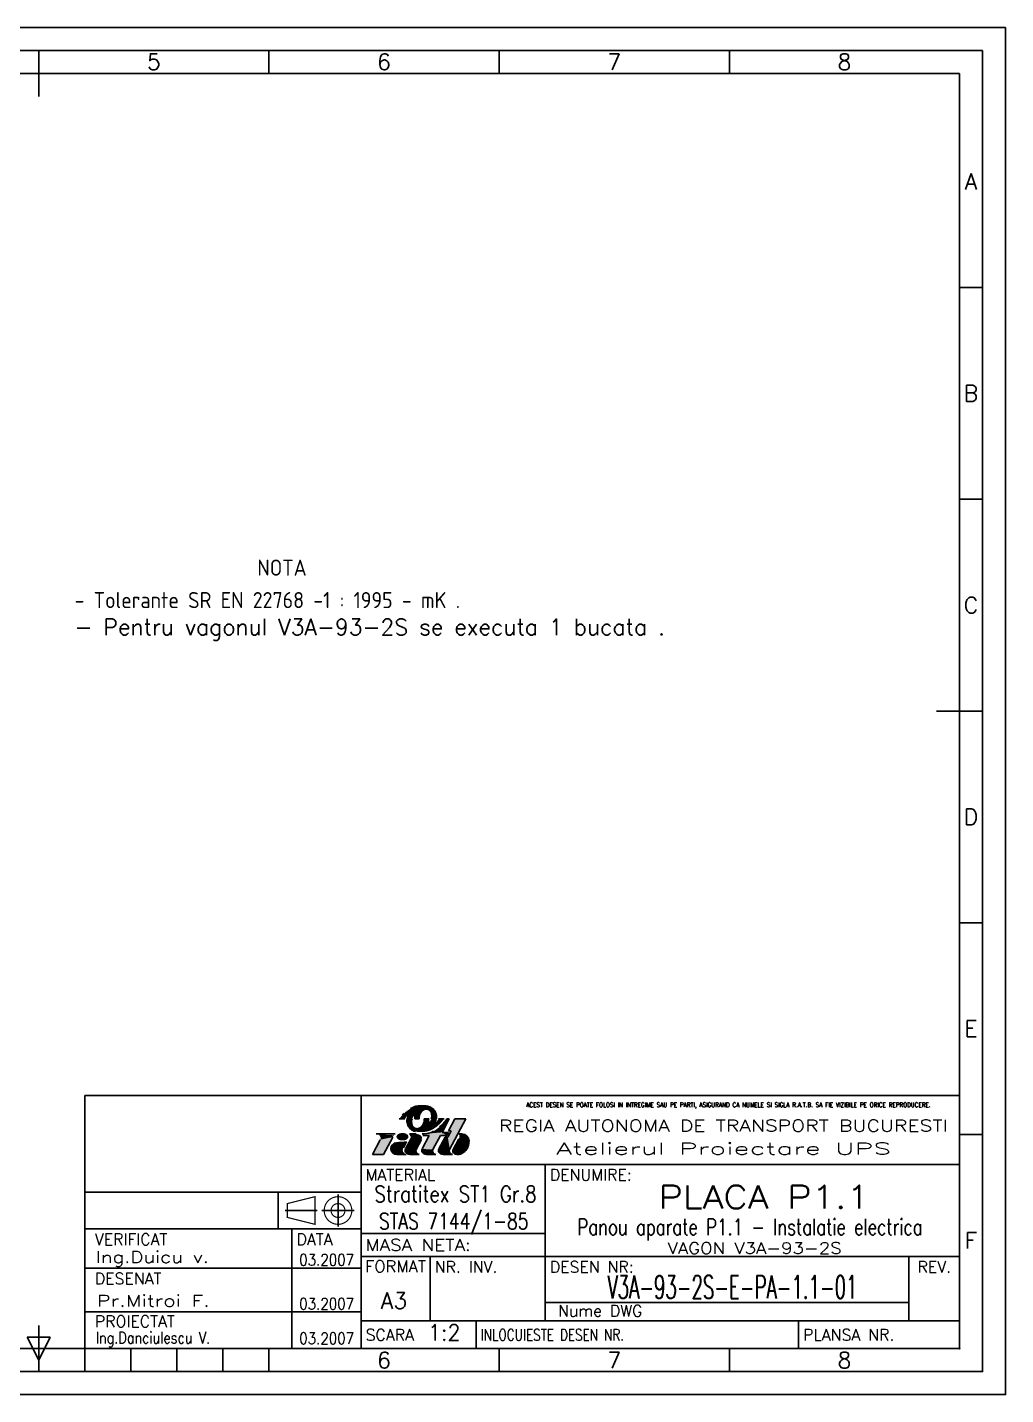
# Model space of a CAD drawing. Header units: millimetres. Extents: x 8 to 848, y 9 to 306.
# Drawn here: x 635.9 to 848.4, y 9.5 to 306.5 of the extents above; entities that cross this region are included whole.
import ezdxf
from ezdxf.enums import TextEntityAlignment as Align

# ---------------------------------------------------------------- set-up
doc = ezdxf.new("R2010")
doc.units = ezdxf.units.MM
doc.linetypes.add('DASHDOT2', pattern=[12.7, 6.35, -3.175, 0, -3.175])
doc.layers.add('COTE', color=1, linetype='DASHDOT2')
doc.layers.add('LIN_SUB', color=7, linetype='Continuous')
doc.styles.add('ISO', font='SIMPLEX.shx')
doc.styles.add('ISOCP', font='SIMPLEX.SHX')
doc.styles.add('ISOCPR', font='isocp.shx')
doc.styles.add('ROMANC', font='romanc')

# ---------------------------------------------------------------- blocks, each defined once
blk = doc.blocks.new('a3')
at = {"color": 70}
for p, q in [((-360, 287), (-360, 292)), ((-310, 287), (-310, 292)), ((-260, 287), (-260, 292)), ((-210, 282), (-210, 292)), ((-160, 287), (-160, 292)), ((-110, 287), (-110, 292)), ((-60, 287), (-60, 292)), ((-410, 240.5), (-415, 240.5)), ((-5, 240.5), (-10, 240.5)), ((-410, 194.5), (-415, 194.5)), ((-5, 194.5), (-10, 194.5)), ((-415, 148.5), (-405, 148.5)), ((-412.5, 148.5), (-407.5, 151)), ((-407.5, 146), (-412.5, 148.5)), ((-407.5, 151), (-407.5, 146)), ((-15, 148.5), (-5, 148.5)), ((-410, 102.5), (-415, 102.5)), ((-5, 102.5), (-10, 102.5)), ((-410, 56.5), (-415, 56.5)), ((-5, 56.5), (-10, 56.5)), ((-210, 10), (-210, 15)), ((-212.5, 12.5), (-207.5, 12.5)), ((-210, 7.5), (-212.5, 12.5)), ((-207.5, 12.5), (-210, 7.5)), ((-360, 5), (-360, 10)), ((-310, 5), (-310, 10)), ((-260, 5), (-260, 10)), ((-250, 5), (-250, 10)), ((-240, 5), (-240, 10)), ((-230, 5), (-230, 10)), ((-220, 5), (-220, 10)), ((-210, 10), (-210, 5)), ((-200, 5), (-200, 10)), ((-190, 5), (-190, 10)), ((-180, 5), (-180, 10)), ((-170, 5), (-170, 10)), ((-160, 5), (-160, 10)), ((-110, 5), (-110, 10)), ((-60, 5), (-60, 10)), ((-260, 5), (-160, 5))]:
    blk.add_line(p, q, dxfattribs=at)
at = {"color": 240}
for points in [[(0, 297), (-420, 297), (-420, 0), (0, 0)], [(-5, 292), (-415, 292), (-415, 5), (-5, 5)]]:
    blk.add_lwpolyline(points, close=True, dxfattribs=at)
at = {"color": 70}
blk.add_lwpolyline([(-10, 287), (-410, 287), (-410, 10), (-10, 10)], close=True, dxfattribs=at)
at = {"color": 50}
for s, style, p in [('1', 'ISOCP', (-385, 289.5)), ('2', 'ISO', (-335, 289.5)), ('3', 'ISO', (-285, 289.5)), ('4', 'ISO', (-235, 289.5)), ('5', 'ISO', (-185, 289.5)), ('6', 'ISO', (-135, 289.5)), ('7', 'ISO', (-85, 289.5)), ('8', 'ISO', (-35, 289.5)), ('A', 'ISO', (-412.5, 263.5)), ('A', 'ISO', (-7.5, 263.5)), ('B', 'ISO', (-412.5, 217.5)), ('B', 'ISO', (-7.5, 217.5)), ('C', 'ISO', (-412.5, 171.5)), ('C', 'ISO', (-7.5, 171.5)), ('D', 'ISO', (-412.5, 125.5)), ('D', 'ISO', (-7.5, 125.5)), ('E', 'ISO', (-412.5, 79.5)), ('E', 'ISO', (-7.5, 79.5)), ('F', 'ISO', (-412.5, 33.5)), ('F', 'ISO', (-7.5, 33.5)), ('1', 'ISOCP', (-385, 7.5)), ('2', 'ISO', (-335, 7.5)), ('3', 'ISO', (-285, 7.5)), ('6', 'ISO', (-135, 7.5)), ('7', 'ISO', (-85, 7.5)), ('8', 'ISO', (-35, 7.5))]:
    blk.add_text(s, height=3.5, dxfattribs=dict(at, style=style)).set_placement(p, align=Align.MIDDLE)
blk = doc.blocks.new('ind3_12')
at = {"color": 70}
for p, q in [((0, 55), (-190, 55)), ((-190, 55), (-190, 0)), ((-130, 55), (-130, 0)), ((-130, 40), (0, 40)), ((-190, 26), (-130, 26))]:
    blk.add_line(p, q, dxfattribs=at)
at = {"color": 40}
for p, q in [((-121.71, 49.9), (-120.46, 49.9)), ((-118.34, 49.9), (-117.36, 49.9)), ((-115.31, 49.9), (-116.29, 49.9)), ((-111.94, 49.9), (-113.19, 49.9)), ((-112.95, 48.16), (-112.68, 48.4)), ((-112.68, 48.4), (-112.61, 48.47)), ((-110.84, 49.9), (-112.41, 46.97)), ((-110.84, 49.9), (-111.36, 49.9)), ((-109.64, 49.9), (-111.01, 47.32)), ((-107.23, 49.9), (-110.77, 43.26)), ((-107.23, 49.9), (-109.64, 49.9)), ((-125.82, 45.38), (-127.54, 42.15)), ((-122.56, 46.63), (-126.68, 46.63)), ((-123.11, 45.94), (-125.13, 42.15)), ((-120.12, 44.91), (-120.81, 43.6)), ((-119.12, 45.67), (-120.36, 43.36)), ((-118.05, 46.63), (-119.46, 46.63)), ((-116.85, 45.42), (-118, 43.26)), ((-115.18, 46.28), (-116.74, 43.36)), ((-116.7, 46.63), (-116.29, 46.65)), ((-116.6, 46.28), (-115.18, 46.28)), ((-116.29, 46.65), (-115.69, 46.73)), ((-115.69, 46.73), (-115.27, 46.82)), ((-115.27, 46.82), (-114.78, 46.97)), ((-114.78, 46.97), (-114.27, 47.24)), ((-112.77, 46.28), (-114.38, 43.26)), ((-111.75, 45.93), (-113.13, 43.36)), ((-112.77, 46.28), (-111.36, 46.28)), ((-112.41, 46.97), (-110.99, 46.97)), ((-111.75, 45.93), (-111.15, 45.93)), ((-110.99, 46.97), (-111.36, 46.28)), ((-110.41, 47.32), (-111.15, 45.93)), ((-111.01, 47.32), (-110.41, 47.32)), ((-108.74, 45.59), (-109.99, 43.26)), ((-108.78, 46.63), (-108.09, 46.63)), ((-125.13, 42.15), (-127.54, 42.15)), ((-120.23, 42.15), (-122.21, 42.15)), ((-117.39, 42.15), (-119.15, 42.15)), ((-117.39, 42.15), (-117.72, 42.33)), ((-113.77, 42.15), (-115.53, 42.15)), ((-113.77, 42.15), (-114.1, 42.33)), ((-110.16, 42.15), (-111.92, 42.15)), ((-110.16, 42.15), (-110.49, 42.33))]:
    blk.add_line(p, q, dxfattribs=at)
at = {"color": 240}
for p, q in [((-90, 40), (-90, 6)), ((-130, 34), (-190, 34)), ((-148, 34), (-148, 26)), ((-135, 33.5), (-135, 26.5)), ((-146.5, 30), (-139.5, 30)), ((-138.5, 30), (-131.5, 30)), ((-145, 26), (-145, 0)), ((-130, 25), (-90, 25)), ((-130, 20), (0, 20)), ((-115, 20), (-115, 6)), ((-11, 20), (-11, 6)), ((-190, 17.5), (-130, 17.5)), ((-90, 10), (-11, 10)), ((-190, 8), (-130, 8)), ((-130, 6), (0, 6)), ((-105, 6), (-105, 0)), ((-35, 6), (-35, 0))]:
    blk.add_line(p, q, dxfattribs=at)
at = {"color": 40}
for points in [[(-114.74, 49.9, 0.04888), (-114.64, 50.37, 0.067418), (-114.64, 50.71, 0.012512), (-114.71, 51.12, 0.046313), (-114.74, 51.23, 0.02866), (-114.83, 51.43, 0.04799), (-114.9, 51.53, 0.027533), (-115.01, 51.65, 0.02878), (-115.12, 51.74, 0.020408), (-115.27, 51.85, 0.028785), (-115.38, 51.91, 0.02307), (-115.48, 51.96, 0.025276), (-115.58, 51.99, 0.029587), (-115.69, 52.01, 0.0261), (-115.8, 52.02, 0.034106), (-115.93, 52.02, 0.03305), (-116.05, 52, 0.031407), (-116.17, 51.97, 0.027201), (-116.3, 51.91, 0.027571), (-116.45, 51.82, 0.032433), (-116.58, 51.73, 0.017982), (-116.7, 51.62, 0.025528), (-116.79, 51.53, 0.009898), (-116.89, 51.41, 0.014131), (-116.96, 51.31, 0.005952), (-117.02, 51.22, 0.007874), (-117.06, 51.15, 0.013516), (-117.13, 51.03, 0.012262), (-117.2, 50.9, 0.010996), (-117.25, 50.78, 0.020912), (-117.28, 50.71, 0.006638), (-117.28, 50.69, 0.003922), (-117.3, 50.64, 0.014081), (-117.33, 50.52, 0.011261), (-117.36, 50.37, 0.018498), (-117.36, 50.34, 0.00311), (-117.38, 50.18, 0.039527), (-117.38, 50.07, 0.0256), (-117.36, 49.9)], [(-113.68, 49.9, 0.047001), (-113.61, 50.39, 0.072657), (-113.64, 50.71, 0.024176), (-113.81, 51.3, 0.05712), (-113.92, 51.53, 0.02409), (-114.05, 51.71, 0.014395), (-114.28, 51.99, 0.046768), (-114.45, 52.15, 0.031027), (-114.74, 52.35)], [(-119.97, 49.9, 0.047001), (-120.05, 49.4, 0.072657), (-120.01, 49.08, 0.024176), (-119.84, 48.49, 0.05712), (-119.73, 48.26, 0.02409), (-119.6, 48.09, 0.014395), (-119.38, 47.81, 0.046768), (-119.2, 47.65, 0.031027), (-118.91, 47.44)], [(-118.91, 49.9, 0.04888), (-119.02, 49.43, 0.067418), (-119.01, 49.08, 0.012512), (-118.94, 48.67, 0.046313), (-118.91, 48.56, 0.02866), (-118.82, 48.37, 0.04799), (-118.75, 48.26, 0.027533), (-118.64, 48.15, 0.02878), (-118.53, 48.05, 0.020408), (-118.39, 47.95, 0.028785), (-118.28, 47.88, 0.02307), (-118.17, 47.84, 0.025276), (-118.07, 47.8, 0.029587), (-117.97, 47.78, 0.0261), (-117.85, 47.77, 0.034106), (-117.73, 47.77, 0.03305), (-117.6, 47.79, 0.031407), (-117.48, 47.83, 0.027201), (-117.36, 47.88, 0.027571), (-117.2, 47.97, 0.032433), (-117.07, 48.06, 0.017982), (-116.95, 48.18, 0.025528), (-116.87, 48.26, 0.009898), (-116.76, 48.39, 0.014131), (-116.7, 48.48, 0.005952), (-116.63, 48.57, 0.007874), (-116.59, 48.64, 0.013516), (-116.52, 48.76, 0.012262), (-116.45, 48.9, 0.010996), (-116.4, 49.02, 0.020912), (-116.38, 49.08, 0.006638), (-116.37, 49.11, 0.003922), (-116.35, 49.16, 0.014081), (-116.32, 49.28, 0.011261), (-116.29, 49.42, 0.018498), (-116.29, 49.45, 0.00311), (-116.27, 49.61, 0.039527), (-116.27, 49.73, 0.0256), (-116.29, 49.9)]]:
    blk.add_lwpolyline(points, format="xyb", dxfattribs=at)
at = {"color": 40, "flags": 128}
blk.add_lwpolyline([(-108.71, 42.18, 0.07519), (-108.1, 42.37, 0.103495), (-107.27, 43.01, 0.091904), (-106.74, 43.94, 0.085107), (-106.54, 45.08, 0.085107)], format="xyb", dxfattribs=at)
at = {"color": 240}
for points in [[(-146, 31.5, 0.25, 0.25, 0), (-140, 33, 0.25, 0.25, 0), (-140, 27, 0.25, 0.25, 0), (-146, 28.5, 0.25, 0.25, 0)], [(-135, 31.5, 0.25, 0.25, 1), (-135, 28.5, 0.25, 0.25, 1)]]:
    blk.add_lwpolyline(points, format="xyseb", close=True, dxfattribs=at)
blk.add_lwpolyline([(-135, 33, 0.25, 0.25, 1), (-135, 27, 0.25, 0.25, 1), (-135, 33, 0.25, 0.25, 1)], format="xyseb", dxfattribs=at)
at = {"color": 40}
for centre, radius, start, end in [((-96.55, 26.7), 34.29, 134.6817, 135.4865), ((-117.71, 49.53), 2.3, 144.0002, 170.76), ((-117.8, 49.83), 2.74, 113.911, 122.24), ((-115.81, 45.34), 7.65, 108.9325, 113.911), ((-115.07, 49.86), 3.27, 161.7905, 179.2848), ((-117.59, 50.52), 2.17, 96.8211, 108.9325), ((-116.41, 40.67), 12.1, 91.6964, 96.8211), ((-116.61, 47.25), 5.51, 78.6042, 91.6964), ((-116, 50.28), 2.42, 58.8019, 78.6042), ((-118.58, 49.94), 3.27, 341.7905, 359.2848), ((-115.94, 50.27), 2.3, 324.0002, 350.76), ((-145.94, 81.79), 47.13, 315, 315.973), ((-113.12, 49.86), 0.893, 316.8981, 318.6566), ((-115.09, 51.98), 4.23, 315.973, 321.3402), ((-122.28, 57.73), 13.43, 321.3402, 324.353), ((-122.21, 43.44), 1.29, 94.5979, 270), ((-177.94, 750.15), 707.62, 274.50891, 274.68697), ((-119.73, 46), 0.689, 331.9275, 66.4849), ((-117.66, 49.52), 2.42, 238.8019, 258.6042), ((-108.09, 45.08), 1.55, 0, 90), ((-120.23, 42.84), 0.689, 201.8729, 270), ((-119.75, 43.03), 0.689, 151.9275, 234.4615), ((-119.15, 43.87), 1.72, 234.4615, 270), ((-117.39, 42.94), 0.689, 151.9275, 241.9275), ((-116.14, 43.03), 0.689, 151.9275, 234.4615), ((-115.53, 43.87), 1.72, 234.4615, 270), ((-113.78, 42.94), 0.689, 151.9275, 241.9275), ((-112.52, 43.03), 0.689, 151.9275, 234.4615), ((-111.92, 43.87), 1.72, 234.4615, 270), ((-110.16, 42.94), 0.689, 151.9275, 241.9275), ((-109.38, 42.94), 0.689, 151.9275, 242.7821), ((-108.99, 43.7), 1.55, 242.7821, 280.2311)]:
    blk.add_arc(centre, radius, start, end, dxfattribs=at)
blk.add_point((0, 0))
for points in [[(-121.71, 49.9), (-120.46, 49.9), (-121.21, 50.52), (-120.18, 50.33)], [(-121.21, 50.52), (-120.18, 50.33), (-120.72, 51.03), (-119.93, 50.59)], [(-120.72, 51.03), (-119.93, 50.59), (-120.22, 51.49), (-119.57, 50.88)], [(-120.22, 51.49), (-119.57, 50.88), (-119.6, 51.93), (-118.18, 50.88)], [(-119.57, 50.88), (-118.18, 50.88), (-119.84, 50.38), (-118.6, 50.45)], [(-119.6, 51.93), (-118.18, 50.88), (-118.87, 52.35), (-118.18, 50.88)], [(-118.87, 52.35), (-118.18, 50.88), (-118.21, 52.6), (-118.18, 50.88)], [(-117.31, 50.61), (-118.27, 50.54), (-117.37, 50.27), (-118.32, 50.22)], [(-117.09, 51.1), (-118.18, 50.88), (-117.31, 50.61), (-118.27, 50.54)], [(-118.21, 52.6), (-118.18, 50.88), (-117.81, 52.68), (-118.18, 50.88)], [(-116.87, 52.76), (-118.18, 50.88), (-116.31, 52.75), (-118.18, 50.88)], [(-117.81, 52.68), (-118.18, 50.88), (-116.87, 52.76), (-118.18, 50.88)], [(-116.08, 51.99), (-116.31, 52.75), (-116.62, 51.7), (-118.18, 50.88)], [(-116.62, 51.7), (-118.18, 50.88), (-117.09, 51.1), (-118.18, 50.88)], [(-115.84, 51.99), (-116.08, 51.99), (-116.32, 51.86)], [(-116.31, 52.75), (-115.41, 52.63), (-115.84, 52.71)], [(-115.54, 51.98), (-115.41, 52.63), (-116.08, 51.99), (-116.31, 52.75)], [(-115.84, 51.99), (-115.54, 51.98), (-115.91, 51.97), (-115.51, 51.96)], [(-115.73, 51.96), (-115.33, 51.85), (-115.51, 51.96)], [(-115.09, 51.72), (-114.87, 52.42), (-115.54, 51.98), (-115.41, 52.63)], [(-115.41, 52.63), (-114.87, 52.42), (-115.11, 52.53)], [(-114.87, 51.48), (-114.18, 51.87), (-115.09, 51.72), (-114.87, 52.42)], [(-114.87, 52.42), (-114.18, 51.87), (-114.48, 52.17)], [(-114.68, 50.99), (-113.86, 51.41), (-114.87, 51.48), (-114.18, 51.87)], [(-114.63, 50.55), (-113.67, 50.85), (-114.68, 50.99), (-113.86, 51.41)], [(-114.65, 50.25), (-113.62, 50.26), (-114.63, 50.55), (-113.67, 50.85)], [(-113.67, 50.85), (-113.62, 50.26), (-113.61, 50.56)], [(-119.97, 49.9), (-118.91, 49.9), (-120.05, 49.4), (-119, 49.53)], [(-120.05, 49.4), (-119, 49.53), (-119.94, 48.79), (-119, 49.02)], [(-120.05, 49.4), (-119.94, 48.79), (-120.04, 49.24)], [(-120.04, 49.24), (-119.94, 48.79), (-120.03, 49.13)], [(-119.84, 50.38), (-118.6, 50.45), (-119.97, 49.9), (-118.91, 49.9)], [(-119.94, 48.79), (-119, 49.02), (-119.72, 48.25), (-118.92, 48.6)], [(-119.72, 48.25), (-118.92, 48.6), (-119.33, 47.76), (-118.75, 48.27)], [(-119.33, 47.76), (-118.75, 48.27), (-118.77, 47.37), (-118.43, 47.98)], [(-118.77, 47.37), (-118.43, 47.98), (-118.32, 47.19), (-118.12, 47.82)], [(-117.37, 50.27), (-118.32, 50.22), (-117.36, 49.9), (-118.34, 49.9)], [(-118.32, 47.19), (-118.12, 47.82), (-117.71, 47.07), (-117.72, 47.77)], [(-117.71, 47.07), (-117.72, 47.77), (-117.14, 47.03), (-117.33, 47.9)], [(-117.14, 47.03), (-117.33, 47.9), (-116.45, 47.06), (-117.04, 48.09)], [(-116.45, 47.06), (-117.04, 48.09), (-115.94, 47.1), (-116.74, 48.42)], [(-116.7, 48.48), (-115.12, 47.31), (-116.74, 48.42)], [(-116.7, 48.48), (-116.7, 48.48), (-116.74, 48.42)], [(-115.94, 47.1), (-116.74, 48.42), (-115.12, 47.31), (-116.74, 48.42)], [(-116.45, 48.9), (-115.12, 47.31), (-116.7, 48.48)], [(-116.4, 49.03), (-115.48, 48.92), (-116.45, 48.9), (-115.12, 47.31)], [(-116.29, 49.44), (-115.35, 49.44), (-116.4, 49.03), (-115.48, 48.92)], [(-116.29, 49.9), (-115.31, 49.9), (-116.29, 49.44), (-115.35, 49.44)], [(-115.48, 48.92), (-114.09, 48.92), (-115.01, 49.4), (-113.85, 49.33)], [(-115.48, 48.92), (-114.59, 48.13), (-115.12, 47.31)], [(-115.48, 48.92), (-114.09, 48.92), (-114.18, 47.78), (-115.12, 47.31)], [(-115.01, 49.4), (-113.85, 49.33), (-114.75, 49.87), (-113.72, 49.72)], [(-114.75, 49.87), (-113.72, 49.72), (-114.65, 50.25), (-113.62, 50.26)], [(-114.09, 48.92), (-114.18, 47.78), (-114.59, 48.13)], [(-114.09, 48.92), (-113.61, 48.17), (-114.18, 47.78)], [(-113.69, 49.23), (-112.95, 48.75), (-114.09, 48.92), (-113.61, 48.17)], [(-113.49, 47.75), (-113.9, 47.46), (-112.41, 46.97)], [(-113.4, 49.55), (-112.44, 49.28), (-113.69, 49.23), (-112.95, 48.75)], [(-113.03, 48.1), (-112.41, 46.97), (-113.49, 47.75), (-112.41, 46.97)], [(-113.19, 49.9), (-111.94, 49.9), (-113.4, 49.55), (-112.44, 49.28)], [(-112.65, 48.42), (-112.41, 46.97), (-113.03, 48.1), (-112.41, 46.97)], [(-112.22, 48.86), (-112.41, 46.97), (-112.65, 48.42), (-112.41, 46.97)], [(-111.36, 49.9), (-110.84, 49.9), (-111.76, 49.37), (-112.41, 46.97)], [(-111.76, 49.37), (-112.41, 46.97), (-112.22, 48.86), (-112.41, 46.97)], [(-110.41, 47.32), (-107.23, 49.9), (-111.15, 45.93), (-110.73, 43.34)], [(-109.64, 49.9), (-107.23, 49.9), (-111.01, 47.32), (-110.41, 47.32)], [(-125.82, 45.38), (-123.11, 45.94), (-127.54, 42.15), (-125.13, 42.15)], [(-126.68, 46.63), (-122.56, 46.63), (-126.26, 46.53), (-122.84, 46.34)], [(-126.26, 46.53), (-122.84, 46.34), (-125.96, 46.29), (-123.05, 46.05)], [(-123.05, 46.05), (-125.96, 46.29), (-123.11, 45.94), (-125.77, 45.87)], [(-125.76, 45.63), (-123.11, 45.94), (-125.82, 45.38)], [(-125.77, 45.87), (-123.11, 45.94), (-125.76, 45.63), (-123.11, 45.94)], [(-122.31, 44.73), (-120.12, 44.91), (-123.17, 44.3), (-120.81, 43.6)], [(-122.31, 44.73), (-123.17, 44.3), (-122.7, 44.64), (-123.04, 44.43)], [(-122.28, 46.18), (-122.28, 45.84), (-122.31, 46.03)], [(-122.2, 46.34), (-122.22, 45.73), (-122.28, 46.18), (-122.28, 45.84)], [(-122.07, 46.5), (-122.04, 45.53), (-122.2, 46.34), (-122.22, 45.73)], [(-121.94, 46.59), (-121.9, 45.43), (-122.07, 46.5), (-122.04, 45.53)], [(-121.78, 46.68), (-121.71, 45.34), (-121.94, 46.59), (-121.9, 45.43)], [(-121.62, 46.75), (-121.56, 45.28), (-121.78, 46.68), (-121.71, 45.34)], [(-121.46, 46.79), (-121.43, 45.25), (-121.62, 46.75), (-121.56, 45.28)], [(-121.33, 46.82), (-121.31, 45.23), (-121.46, 46.79), (-121.43, 45.25)], [(-121.21, 46.83), (-121.2, 45.22), (-121.33, 46.82), (-121.31, 45.23)], [(-121.21, 46.83), (-121.1, 46.84), (-121.09, 45.21)], [(-121.09, 45.21), (-120.9, 45.21), (-121.21, 46.83), (-121.2, 45.22)], [(-121.1, 46.84), (-120.91, 46.84), (-121.09, 45.21), (-120.9, 45.21)], [(-120.9, 45.21), (-120.91, 46.84), (-120.81, 45.22), (-120.81, 46.83)], [(-120.81, 45.22), (-120.81, 46.83), (-120.68, 45.23), (-120.69, 46.82)], [(-120.68, 45.23), (-120.69, 46.82), (-120.56, 45.25), (-120.55, 46.79)], [(-120.56, 45.25), (-120.55, 46.79), (-120.42, 45.29), (-120.43, 46.76)], [(-120.42, 45.29), (-120.43, 46.76), (-120.27, 45.34), (-120.27, 46.7)], [(-120.36, 43.36), (-116.85, 45.42), (-120.42, 42.88), (-118, 43.26)], [(-119.12, 45.67), (-116.78, 45.9), (-120.36, 43.36), (-116.85, 45.42)], [(-120.27, 45.34), (-120.27, 46.7), (-120.14, 45.41), (-120.13, 46.63)], [(-120.14, 45.41), (-120.13, 46.63), (-119.97, 45.52), (-119.99, 46.54)], [(-119.97, 45.52), (-119.99, 46.54), (-119.84, 45.65), (-119.88, 46.44)], [(-119.84, 45.65), (-119.88, 46.44), (-119.74, 45.8), (-119.77, 46.3)], [(-119.74, 45.8), (-119.77, 46.3), (-119.71, 45.9), (-119.72, 46.2)], [(-119.72, 46.2), (-119.71, 45.9), (-119.7, 46.13), (-119.69, 46.02)], [(-119.46, 46.63), (-118.05, 46.63), (-119.08, 46.21), (-117.05, 46.31)], [(-119.25, 46.4), (-119.09, 46.04), (-119.08, 46.21)], [(-119.08, 46.21), (-117.05, 46.31), (-119.12, 45.67), (-116.78, 45.9)], [(-118.05, 46.63), (-117.05, 46.31), (-117.7, 46.59), (-117.41, 46.5)], [(-117.05, 46.31), (-116.78, 45.9), (-116.88, 46.12)], [(-116.78, 45.9), (-116.85, 45.42), (-116.77, 45.67)], [(-115.18, 46.28), (-112.77, 46.28), (-116.74, 43.36), (-114.38, 43.26)], [(-116.22, 46.66), (-116.7, 46.63), (-116.6, 46.28)], [(-116.6, 46.28), (-111.36, 46.28), (-116.22, 46.66), (-112.41, 46.97)], [(-116.22, 46.66), (-115.25, 46.82), (-115, 46.76)], [(-115.25, 46.82), (-114.79, 46.97), (-115, 46.76)], [(-115, 46.76), (-115, 46.76), (-114.79, 46.97), (-114.45, 46.8)], [(-114.35, 47.19), (-112.41, 46.97), (-114.79, 46.97), (-114.45, 46.8)], [(-113.9, 47.46), (-112.41, 46.97), (-114.35, 47.19), (-112.41, 46.97)], [(-111.75, 45.93), (-111.15, 45.93), (-113.13, 43.36), (-110.77, 43.26)], [(-112.41, 46.97), (-110.99, 46.97), (-111.36, 46.28)], [(-111.15, 45.93), (-110.77, 43.26), (-110.73, 43.34)], [(-109.99, 43.26), (-108.74, 45.59), (-106.74, 43.94)], [(-108.78, 46.63), (-108.43, 46.63), (-108.69, 46.43), (-108.49, 46.44)], [(-108.74, 45.59), (-108.09, 46.63), (-108.66, 45.8)], [(-108.74, 45.59), (-106.98, 46.16), (-108.09, 46.63)], [(-108.74, 45.59), (-106.54, 45.08), (-106.98, 46.16)], [(-108.74, 45.59), (-106.74, 43.94), (-106.54, 45.08)], [(-108.69, 46.43), (-108.49, 46.44), (-108.64, 46.23), (-108.56, 46.21)], [(-108.43, 46.63), (-108.63, 46.02), (-108.09, 46.63), (-108.66, 45.8)], [(-108.66, 45.8), (-108.66, 45.8), (-108.43, 46.63), (-108.63, 46.02)], [(-108.64, 46.23), (-108.56, 46.21), (-108.63, 46.02)], [(-108.09, 46.63), (-106.98, 46.16), (-107.61, 46.55), (-107.23, 46.37)], [(-106.98, 46.16), (-106.54, 45.08), (-106.83, 45.98), (-106.62, 45.57)], [(-106.54, 45.08), (-106.74, 43.94), (-106.59, 44.51)], [(-123.17, 44.3), (-120.81, 43.6), (-123.49, 43.38), (-120.95, 43.16)], [(-123.17, 44.3), (-123.49, 43.38), (-123.29, 44.14), (-123.45, 43.79)], [(-123.49, 43.38), (-120.95, 43.16), (-123.49, 43.38), (-120.87, 42.58)], [(-123.49, 43.38), (-123.1, 42.51), (-123.42, 43), (-123.25, 42.69)], [(-123.49, 43.38), (-120.87, 42.58), (-123.1, 42.51), (-120.62, 42.27)], [(-123.1, 42.51), (-122.21, 42.15), (-122.93, 42.37), (-122.61, 42.22)], [(-123.1, 42.51), (-120.62, 42.27), (-122.21, 42.15), (-120.23, 42.15)], [(-120.42, 42.88), (-120.36, 43.36), (-120.43, 43.1)], [(-120.42, 42.88), (-118, 43.26), (-120.15, 42.47), (-118.06, 42.75)], [(-120.15, 42.47), (-120.42, 42.88), (-120.32, 42.64)], [(-120.15, 42.47), (-118.06, 42.75), (-119.15, 42.15), (-117.72, 42.33)], [(-119.15, 42.15), (-120.15, 42.47), (-119.72, 42.25)], [(-119.15, 42.15), (-117.72, 42.33), (-117.39, 42.15)], [(-118.02, 43.03), (-117.9, 42.55), (-118.06, 42.75)], [(-116.74, 43.36), (-116.81, 42.88), (-116.82, 43.14)], [(-116.74, 43.36), (-114.38, 43.26), (-116.81, 42.88), (-114.44, 42.75)], [(-116.52, 42.46), (-116.81, 42.88), (-116.71, 42.66)], [(-116.81, 42.88), (-114.44, 42.75), (-116.52, 42.46), (-114.12, 42.34)], [(-115.53, 42.15), (-116.54, 42.47), (-116.1, 42.25)], [(-116.52, 42.46), (-114.12, 42.34), (-115.53, 42.15), (-113.77, 42.15)], [(-114.42, 42.94), (-114.29, 42.55), (-114.44, 42.75)], [(-114.36, 43.31), (-114.4, 43.15), (-114.38, 43.26)], [(-113.13, 43.36), (-113.19, 42.89), (-113.2, 43.13)], [(-113.13, 43.36), (-110.77, 43.26), (-113.19, 42.89)], [(-113.19, 42.89), (-110.77, 43.26), (-110.82, 42.72)], [(-112.92, 42.47), (-113.19, 42.89), (-113.1, 42.66)], [(-113.19, 42.89), (-110.82, 42.72), (-112.92, 42.47)], [(-112.92, 42.47), (-110.82, 42.72), (-111.92, 42.15)], [(-111.92, 42.15), (-112.92, 42.47), (-112.49, 42.25)], [(-110.82, 42.72), (-111.92, 42.15), (-110.49, 42.33)], [(-110.49, 42.33), (-110.16, 42.15), (-111.92, 42.15)], [(-110.8, 42.98), (-110.66, 42.53), (-110.82, 42.72)], [(-110.73, 43.34), (-110.78, 43.14), (-110.77, 43.26)], [(-109.99, 43.26), (-110.04, 42.73), (-110.07, 42.99)], [(-110.04, 42.73), (-109.99, 43.26), (-109.7, 42.32)], [(-109.7, 42.32), (-110.04, 42.73), (-109.91, 42.5)], [(-109.99, 43.26), (-107.27, 43.01), (-106.74, 43.94)], [(-109.99, 43.26), (-108.1, 42.37), (-107.27, 43.01)], [(-109.99, 43.26), (-108.71, 42.18), (-108.1, 42.37)], [(-109.99, 43.26), (-109.7, 42.32), (-108.71, 42.18)], [(-108.71, 42.18), (-109.7, 42.32), (-109.23, 42.17)], [(-109.7, 42.32), (-109.7, 42.32), (-108.71, 42.18)], [(-107.27, 43.01), (-108.1, 42.37), (-107.66, 42.64)], [(-106.74, 43.94), (-107.27, 43.01), (-106.96, 43.45)]]:
    blk.add_solid(points, dxfattribs=at)
at = {"color": 40, "style": 'ISO', "width": 0.77078}
blk.add_text('ACEST DESEN SE POATE FOLOSI IN INTREGIME SAU PE PARTI, ASIGURAND CA NUMELE SI SIGLA R.A.T.B. SA FIE VIZIBILE PE ORICE REPRODUCERE.', height=1, dxfattribs=at).set_placement((-94.13, 52.45), (-6.3, 52.45), align=Align.FIT)
at = {"color": 240}
for s, style, width, p, p2 in [('REGIA AUTONOMA DE TRANSPORT BUCURESTI', 'ROMANC', 1.063101, (-100.04, 47.17), (-2.58, 47.17)), ('Atelierul Proiectare UPS', 'ROMANC', 1.425107, (-87.65, 42.18), (-14.86, 42.18)), ('MASA NETA:', 'ISO', 1.009422, (-129, 21.25), (-106.17, 21.25)), ('FORMAT', 'ISO', 0.917397, (-129.11, 16.61), (-115.89, 16.61)), ('INLOCUIESTE DESEN NR.', 'ISO', 0.687691, (-104, 1.75), (-72.89, 1.75))]:
    blk.add_text(s, height=2.5, dxfattribs=dict(at, style=style, width=width)).set_placement(p, p2, align=Align.FIT)
at = {"color": 240, "style": 'ISO'}
for s, p in [('MATERIAL', (-129, 36.5)), ('DENUMIRE:', (-89, 36.5)), ('VERIFICAT', (-187.81, 22.5)), ('DATA', (-144, 22.5)), ('NR. INV.', (-114, 16.5)), ('DESEN NR:', (-89, 16.5)), ('DESENAT', (-187.81, 13.97)), ('PROIECTAT', (-187.81, 4.66)), ('SCARA', (-129, 1.75)), ('PLANSA NR.', (-34, 1.75))]:
    blk.add_text(s, height=2.5, dxfattribs=at).set_placement(p)
blk.add_text('REV.', height=2.5, dxfattribs=at).set_placement((-5.5, 17.75), align=Align.MIDDLE)
at = {"color": 50, "style": 'ISO'}
for tag, height, width, p, p2 in [('MATERIAL', 3.5, 1.837708, (-127.1, 31.84), (-91.87, 31.84)), ('STAS_MATERIAL', 3.5, 2.784754, (-126.09, 25.95), (-91.75, 25.95)), ('ANSAMBLU', 3.5, 2.48631, (-83.01, 24.67), (-8.01, 24.67)), ('VERIFICAT', 2.5, 0.86708, (-187.61, 18.63), (-163.04, 18.63)), ('DESENAT', 2.5, 1.026691, (-187.39, 9.14), (-162.83, 9.14)), ('PROIECTAT', 2.5, 1.037581, (-187.61, 1.12), (-162.78, 1.12)), ('SCARA', 3.5, 1.565143, (-115.5, 1.75), (-106.11, 1.75))]:
    blk.add_attdef(tag, text='', height=height, dxfattribs=dict(at, width=width)).set_placement(p, p2, align=Align.FIT)
at = {"color": 70, "style": 'ISO'}
for tag, width, p, p2 in [('DENUMIRE_DESEN', 1.844561, (-87.29, 30.44), (-3.41, 30.44)), ('NUMAR_DESEN', 1.112195, (-76.49, 10.87), (-22.2, 10.87))]:
    blk.add_attdef(tag, text='', height=5, dxfattribs=dict(at, width=width)).set_placement(p, p2, align=Align.FIT)
at = {"color": 240, "style": 'ISO'}
for tag, width, p, p2 in [('MASA', 3.701178, (-105.03, 21.25), (-90.49, 21.25)), ('SUBANSAMBLU', 3.628523, (-76.35, 20.58), (-13.71, 20.58)), ('DATA', 0.588678, (-143.42, 18.04), (-131.51, 18.04)), ('DATA', 0.588678, (-143.42, 8.49), (-131.51, 8.49)), ('DATA', 0.588678, (-143.42, 0.97), (-131.51, 0.97)), ('PLANSA', 1.983142, (-10.91, 1.75), (-0.76, 1.75))]:
    blk.add_attdef(tag, text='', height=2.5, dxfattribs=dict(at, width=width)).set_placement(p, p2, align=Align.FIT)
at = {"color": 50, "style": 'ISO'}
blk.add_attdef('FORMAT', text='', height=3.5, dxfattribs=at).set_placement((-122.83, 8.67), align=Align.CENTER)
at = {"color": 240, "style": 'ISO'}
blk.add_attdef('NUME_DWG', (-87.2, 6.95), '', height=2.5, dxfattribs=at)

msp = doc.modelspace()

# ---------------------------------------------------------------- block references
msp.add_blockref('a3', (848.4177, 9.4741))
at = {"color": 1}
ref = msp.add_blockref('ind3_12', (838.4177, 19.4741), dxfattribs=at)
ref.add_attrib('DENUMIRE_DESEN', '     PLACA P1.1    ', dxfattribs={"color": 70, "height": 5, "style": 'ISO', "width": 0.989638}).set_placement((751.1264, 49.9122), (835.01, 49.9122), align=Align.FIT)
ref.add_attrib('ANSAMBLU', 'Panou aparate P1.1 - Instalatie electrica', dxfattribs={"color": 50, "height": 3.5, "style": 'ISO', "width": 0.668681}).set_placement((755.4078, 44.1489), (830.4115, 44.1489), align=Align.FIT)
ref.add_attrib('SUBANSAMBLU', '      VAGON V3A-93-2S      ', dxfattribs={"color": 240, "height": 2.5, "style": 'ISO', "width": 0.960102}).set_placement((762.0678, 40.0539), (824.703, 40.0539), align=Align.FIT)
ref.add_attrib('NUMAR_DESEN', 'V3A-93-2S-E-PA-1.1-01', dxfattribs={"color": 70, "height": 5, "style": 'ISO', "width": 0.533958}).set_placement((761.9326, 30.3473), (816.2183, 30.3473), align=Align.FIT)
ref.add_attrib('NUME_DWG', 'Nume DWG', (751.2206, 26.4239), dxfattribs={"color": 240, "height": 2.5, "style": 'ISO'})
ref.add_attrib('FORMAT', 'A3', dxfattribs={"color": 50, "height": 3.5, "style": 'ISO'}).set_placement((715.5836, 28.1434), align=Align.CENTER)
ref.add_attrib('SCARA', '1:2 ', dxfattribs={"color": 50, "height": 3.5, "style": 'ISO', "width": 0.804931}).set_placement((722.9196, 21.2241), (732.3105, 21.2241), align=Align.FIT)
ref.add_attrib('MATERIAL', 'Stratitex ST1 Gr.8', dxfattribs={"color": 50, "height": 3.5, "style": 'ISO', "width": 0.736364}).set_placement((711.3217, 51.3105), (746.5444, 51.3105), align=Align.FIT)
ref.add_attrib('STAS_MATERIAL', 'STAS 7144/1-85 ', dxfattribs={"color": 50, "height": 3.5, "style": 'ISO', "width": 0.691516}).set_placement((712.3245, 45.4248), (746.6698, 45.4248), align=Align.FIT)
ref.add_attrib('VERIFICAT', 'Ing.Duicu v.', dxfattribs={"color": 50, "height": 2.5, "style": 'ISO', "width": 1.159354}).set_placement((650.8116, 38.1065), (675.3789, 38.1065), align=Align.FIT)
ref.add_attrib('DATA', '03.2007', dxfattribs={"color": 240, "height": 2.5, "style": 'ISO', "width": 0.807059}).set_placement((694.9965, 37.5105), (706.9102, 37.5105), align=Align.FIT)
ref.add_attrib('DESENAT', 'Pr.Mitroi F.', dxfattribs={"color": 50, "height": 2.5, "style": 'ISO', "width": 1.221094}).set_placement((651.0252, 28.6092), (675.5925, 28.6092), align=Align.FIT)
ref.add_attrib('DATA', '03.2007', dxfattribs={"color": 240, "height": 2.5, "style": 'ISO', "width": 0.807059}).set_placement((694.9965, 27.9627), (706.9102, 27.9627), align=Align.FIT)
ref.add_attrib('PROIECTAT', 'Ing.Danciulescu V.', dxfattribs={"color": 50, "height": 2.5, "style": 'ISO', "width": 0.742185}).set_placement((650.8116, 20.5903), (675.6395, 20.5903), align=Align.FIT)
ref.add_attrib('DATA', '03.2007', dxfattribs={"color": 240, "height": 2.5, "style": 'ISO', "width": 0.807059}).set_placement((694.9965, 20.4438), (706.9102, 20.4438), align=Align.FIT)

# ---------------------------------------------------------------- texts
at = {"color": 2, "style": 'ISOCPR'}
msp.add_text('- Tolerante SR EN 22768 -1 : 1995 - mK .', height=3.5, dxfattribs=at).set_placement((646.214, 180.3162))
at = {"layer": 'COTE', "color": 6, "style": 'ISOCPR'}
msp.add_text('NOTA', height=3.5, dxfattribs=at).set_placement((685.8923, 187.3685))
at = {"layer": 'LIN_SUB', "color": 2, "style": 'ISOCP'}
msp.add_text('- Pentru vagonul V3A-93-2S se executa 1 bucata .', height=3.5, dxfattribs=at).set_placement((646.1981, 174.468))

doc.saveas('drawing.dxf')
